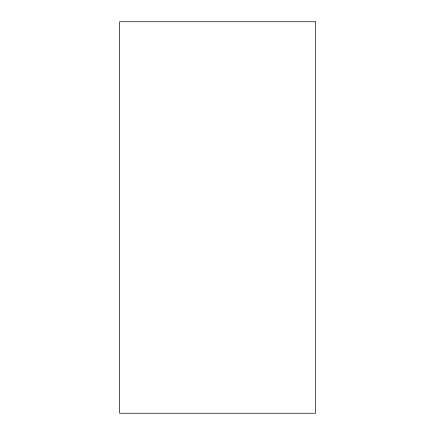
<?xml version="1.0" encoding="UTF-8"?>
<svg xmlns="http://www.w3.org/2000/svg" width="435" height="435" viewBox="0 0 435 435"><rect width="100%" height="100%" fill="white"/><g stroke="black" fill="none" stroke-linecap="round" stroke-linejoin="round"><path stroke-width="0.65" d="M315.375 21.75L119.625 21.75L119.625 413.25L315.375 413.25L315.375 21.75"/></g></svg>
